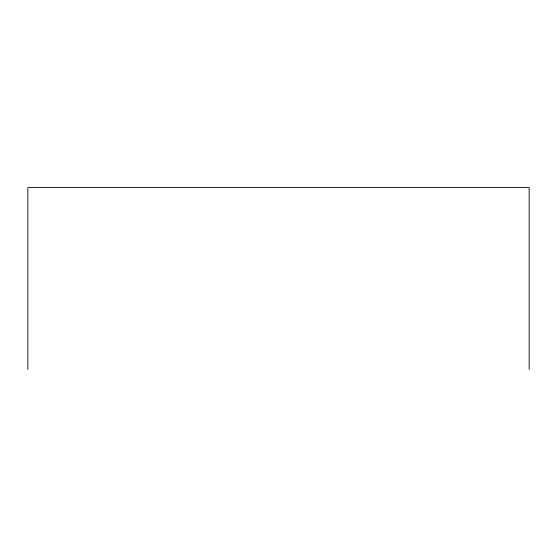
<?xml version="1.0" encoding="UTF-8"?>
<svg xmlns="http://www.w3.org/2000/svg" width="557" height="557" viewBox="0 0 557 557"><rect width="100%" height="100%" fill="white"/><g stroke="black" fill="none" stroke-linecap="round" stroke-linejoin="round"><path stroke-width="0.84" d="M529.15 369.423L529.15 187.577L27.85 187.577L27.85 369.423"/></g></svg>
